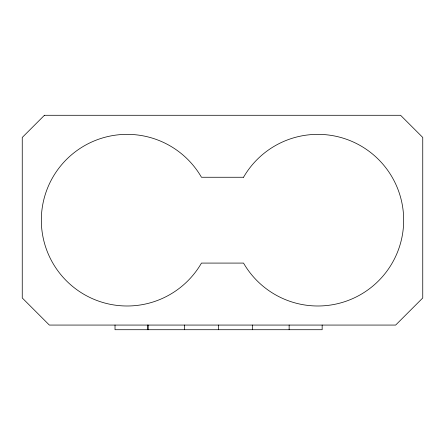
<?xml version="1.0" encoding="UTF-8"?>
<svg xmlns="http://www.w3.org/2000/svg" width="445" height="445" viewBox="0 0 445 445"><rect width="100%" height="100%" fill="white"/><g stroke="black" fill="none" stroke-linecap="round" stroke-linejoin="round"><path stroke-width="0.67" d="M322.158 325.067L322.158 329.717L115.021 329.717L115.021 325.067M289.139 325.067L289.139 329.717M252.326 325.067L252.326 329.717M218.395 325.067L218.395 329.717M184.425 325.067L184.425 329.717M148.09 325.067L148.09 329.717M147.79 325.067L147.79 329.717M44.422 115.283L22.25 137.455L22.25 297.972L49.345 325.067L395.655 325.067L422.75 297.972L422.75 137.455L400.578 115.283L44.422 115.283M243.532 177.26L201.468 177.26A85.824 85.824 0 0 0 71.979 154.432A85.824 85.824 0 0 0 71.979 285.918A85.824 85.824 0 0 0 201.468 263.084L243.532 263.084A85.824 85.824 0 0 0 373.021 285.918A85.824 85.824 0 0 0 373.021 154.432A85.824 85.824 0 0 0 243.532 177.26"/></g></svg>
